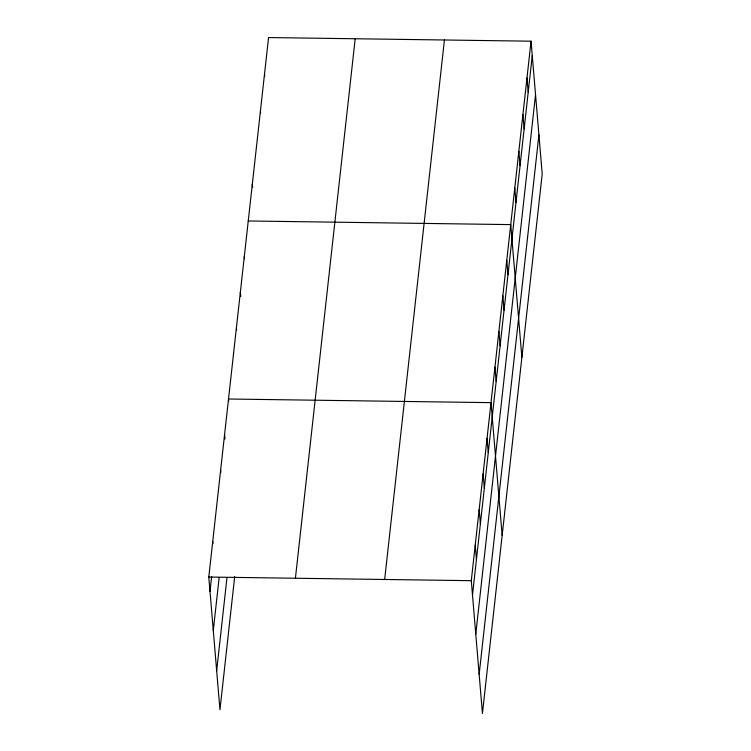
<?xml version="1.0" encoding="UTF-8"?>
<svg xmlns="http://www.w3.org/2000/svg" width="751" height="751" viewBox="0 0 751 751"><rect width="100%" height="100%" fill="white"/><g stroke="black" fill="none" stroke-linecap="round" stroke-linejoin="round"><path stroke-width="1.13" d="M234.706 576.571L219.949 709.808L208.797 577.04L268.567 37.55L531.051 41.192L542.203 173.96L482.433 713.45L471.29 580.683L531.051 41.192M210.008 591.431L211.66 576.505M213.284 630.502L219.142 577.66M216.663 670.746L226.971 577.707M295.415 578.242L355.185 38.752M384.662 579.481L444.432 39.991M472.492 595.074L532.262 55.583M475.777 634.135L535.538 94.645M479.157 674.389L538.918 134.898M248.243 220.972L510.736 224.615L521.879 357.382M208.797 577.04L471.29 580.683M526.986 77.869L528.197 92.27M522.921 114.556L524.132 128.956M518.857 151.242L520.067 165.642M514.792 187.928L516.003 202.329M506.784 260.221L507.995 274.613M502.841 295.828L504.052 310.219M498.899 331.435L500.11 345.826M494.956 367.042L496.167 381.433M502.156 535.416L491.013 402.649L228.52 399.006L228.708 401.222M487.061 438.255L488.272 452.646M483.118 473.862L484.329 488.253M479.176 509.469L480.387 523.86M475.233 545.076L476.444 559.467M264.502 74.236L264.69 76.452M260.437 110.923L260.625 113.138M252.308 184.295L252.589 187.609M244.3 256.579L244.488 258.795M240.358 292.186L240.724 296.617M236.405 327.793L236.593 330.008M224.577 434.613L224.953 439.044M220.634 470.22L220.822 472.435M212.74 541.433L212.927 543.649"/></g></svg>
